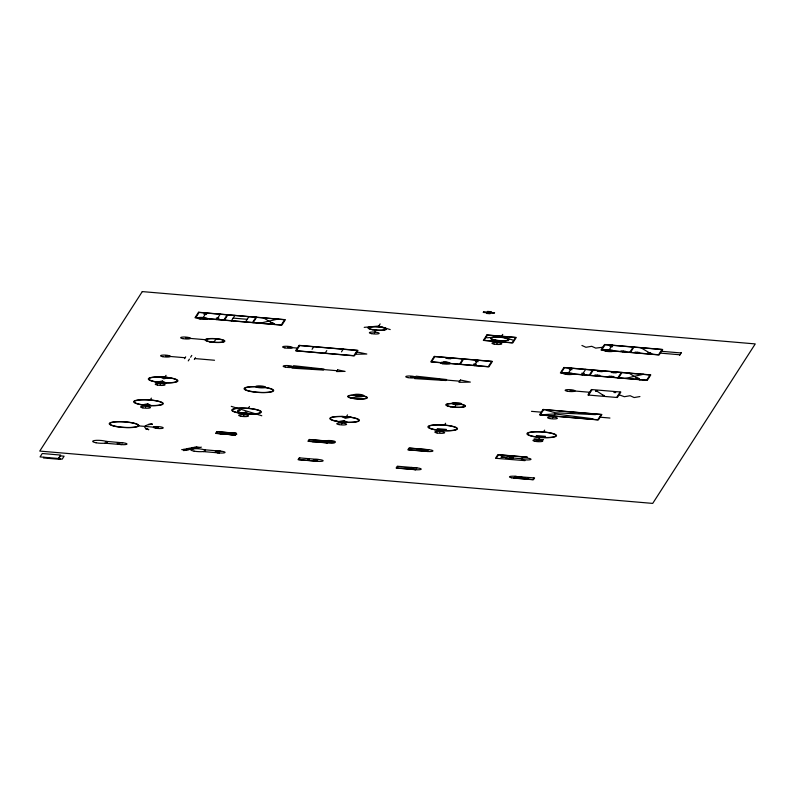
<?xml version="1.0" encoding="UTF-8"?>
<svg xmlns="http://www.w3.org/2000/svg" width="795" height="795" viewBox="0 0 795 795"><rect width="100%" height="100%" fill="white"/><g stroke="black" fill="none" stroke-linecap="round" stroke-linejoin="round"><path stroke-width="1.19" d="M43.894 457.254L43.457 457.94L60.132 459.361L60.569 458.675L40.058 456.916L42.254 453.508L60.639 455.068L58.442 458.486M145.535 407.239L146.697 405.42M150.215 399.945L151.388 398.126M160.173 384.452L161.345 382.634M164.863 377.158L166.036 375.339M202.655 318.378L206.173 312.912L206.541 314.472L203.927 314.254L206.173 312.912M184.52 358.654L185.692 356.826M188.256 360.89L189.429 359.072M190.601 357.243L191.774 355.425M216.737 319.58L218.973 318.239L216.369 318.01L216.737 319.58L220.255 314.114M194.328 359.489L195.5 357.661M223.723 320.176L227.231 314.711M224.409 320.236L227.917 314.76M213.825 342.347L216.17 338.7M231.395 320.832L234.903 315.357M245.466 322.035L248.984 316.559M252.452 322.631L255.97 317.155M253.138 322.691L256.656 317.215M238.023 411.79L240.259 410.449L237.645 410.22L238.023 411.79L239.414 409.624M243.608 415.606L244.78 413.788M248.288 408.322L249.461 406.493M312.067 349.343L313.826 346.61M325.016 353.338L326.775 350.605M341.492 351.857L343.241 349.124M374.286 333.026L376.115 330.183M364.209 327.361L378.768 326.049L380.149 323.913M299.824 458.039L298.811 459.609L317.742 461.219M308.072 460.166L309.195 459.49L307.894 459.381L308.072 460.166L309.026 458.685M341.681 423.983L342.933 422.036M346.282 416.819L347.544 414.871M445.458 363.136L446.045 362.222M448.38 358.575L448.966 357.671M459.48 364.339L462.998 358.863M460.166 364.388L463.684 358.923M397.897 466.407L396.884 467.977L415.815 469.597M417.832 450.358L418.607 449.155L419.661 449.423M474.188 365.591L476.434 364.249L473.82 364.021L474.188 365.591L477.706 360.125L478.073 361.685L475.46 361.467L477.706 360.125M454.8 406.692L456.439 404.138L458.029 404.615L454.422 404.387L456.439 404.138M439.754 432.351L440.927 430.532L446.472 429.439L437.28 428.654L440.927 430.532M444.445 425.057L445.617 423.238M496.875 343.49L498.713 340.648M486.808 337.825L501.367 336.514L502.738 334.377M496.289 458.198L498.465 454.8L527.204 457.254M568.047 373.6L571.565 368.135L571.933 369.705L569.319 369.476L571.565 368.135M538.781 439.247L539.954 437.419L545.499 436.336L536.307 435.551L539.954 437.419M543.472 431.953L544.645 430.135M552.475 417.941L555.059 413.927L592.871 418.756M582.129 374.803L584.375 373.461L581.761 373.233L582.129 374.803L585.647 369.337M589.115 375.399L592.633 369.933M589.801 375.459L593.318 369.993M608.682 350.635L612.19 345.159L612.567 346.729L609.954 346.511L612.19 345.159M596.787 376.055L597.373 375.141M599.718 371.494L600.305 370.589M533.823 478.014L532.819 479.584L513.888 477.964M588.678 394.936L592.037 389.719M622.763 351.827L623.24 351.082M610.868 377.257L611.454 376.343M613.79 372.696L614.376 371.792M629.739 352.423L633.257 346.958M630.435 352.483L633.943 347.017M617.854 377.854L621.362 372.388M618.54 377.913L622.048 372.438M636.845 353.03L637.322 352.284M616.731 397.331L620.08 392.114M679.655 355.246L681.414 352.513M419.591 449.533L417.286 449.354L418.607 449.155M597.462 391.001L595.614 390.892M602.501 395.334L604.399 395.512M278.041 319.043L259.816 323.257M643.433 374.266L625.208 378.48M152.213 424.152L148.436 424.46L152.213 424.152A22.171 4.273 3.7 0 0 148.695 429.618L145.694 428.734L148.695 429.618M183.635 450.626L201.393 447.148M639.935 396.566L634.132 397.55L630.127 395.721L624.323 396.715L619.096 394.787M352.841 397.5L362.222 396.635M602.769 347.236L595.733 348.121L591.728 346.302L585.925 347.286L581.92 345.457M220.046 433.782L231.474 432.828M312.375 441.662L323.803 440.718M400.571 468.424L411.999 467.48M544.287 414.612L555.059 413.927M355.464 354.252L366.813 354.023L356.935 351.976M595.525 414.632L555.755 412.834L546.94 410.478M521.291 458.705L513.322 458.029M291.974 368.135L323.406 370.063M414.573 378.599L445.995 380.527M486.868 312.793L490.475 313.101M633.178 347.087L605.124 344.692L601.775 349.909L629.829 352.304M633.863 347.147L661.917 349.542L658.558 354.749L630.514 352.364M661.51 351.291L681.126 352.97M227.151 314.83L199.108 312.445L195.749 317.652L223.802 320.047M227.837 314.89L255.891 317.284M256.576 317.344L284.62 319.739L281.271 324.956L253.227 322.561M660.337 353.119L679.954 354.789M620.965 350.893L625.506 351.281M635.046 352.096L639.587 352.483M233.144 318.099L247.225 319.302M224.488 320.107L252.542 322.502M462.909 358.992L434.865 356.597L431.516 361.814L459.56 364.209M463.594 359.052L491.648 361.447L488.299 366.654L460.245 364.269M592.543 370.063L564.5 367.668L561.141 372.875L589.194 375.27M593.229 370.112L621.283 372.507M621.968 372.567L650.022 374.962L646.663 380.179L618.619 377.784M445.935 358.366L450.835 358.793M597.264 371.285L602.163 371.702M611.345 372.487L616.244 372.905M185.583 338.014L205.189 339.684M287.552 347.256L297.35 348.091M443.59 362.013L448.489 362.431M594.918 374.932L599.818 375.349M609 376.134L613.899 376.552M589.88 375.329L617.934 377.724M165.499 356.061L185.106 357.74M194.914 358.575L214.531 360.254M288.088 366.525L337.13 370.718M410.687 376.989L459.719 381.183M570.055 390.593L589.671 392.273M531.477 411.343L541.286 412.178M600.136 417.196L609.944 418.041M527.284 457.125L497.859 454.621L495.514 458.268L525.028 460.643M236.373 433.255L216.767 431.576L215.594 433.394L235.201 435.074M328.713 441.136L309.096 439.466L307.923 441.285L327.54 442.964M428.624 449.672L409.008 447.992L407.835 449.821L427.452 451.49M236.294 433.374L217.363 431.765L216.359 433.335L235.29 434.945M328.623 441.265L309.702 439.645L308.689 441.215L327.62 442.835M428.545 449.801L409.614 448.181L408.61 449.751L427.531 451.361M138.718 425.882L158.334 427.561M106.093 441.364L122.678 442.785M204.176 449.741L220.752 451.153M318.835 459.53L299.218 457.85L298.046 459.679L317.662 461.348M416.908 467.897L397.291 466.228L396.119 468.046L415.735 469.716M514.902 476.394L534.598 477.944L533.425 479.763L513.808 478.093M104.92 443.193L121.506 444.604M203.003 451.56L219.579 452.981M446.631 379.543L416.123 376.184M324.042 369.079L293.524 365.72M196.216 446.73L199.774 447.466M194.606 447.048L198.164 447.784M192.986 447.356L196.544 448.102M191.376 447.674L194.934 448.41M189.767 447.992L193.324 448.728M188.147 448.31L191.704 449.046M186.537 448.628L190.094 449.364M184.917 448.946L188.475 449.682M183.307 449.264L186.865 450M181.687 449.572L185.245 450.308M261.803 415.755L231.266 406.354M519.88 476.692L528.973 479.385M501.367 336.514L512.815 340.041M378.768 326.049L390.216 329.577M651.87 354.312L647.965 352.722L650.439 352.702L651.87 354.312L640.671 347.594M639.915 379.732L636.01 378.142L638.484 378.122L639.915 379.732L628.716 373.014M274.523 324.509L270.618 322.919L273.092 322.899L274.523 324.509L263.324 317.791M613.899 392.541L615.757 392.571M596.538 390.892L603.445 395.433M142.285 291.596L39.75 451.083L652.715 503.404L755.25 343.917L142.285 291.596M60.43 455.873L58.512 458.864L62.189 459.182L64.107 456.191L60.43 455.873M198.502 312.256L194.984 317.722L281.877 325.135L285.395 319.67L198.502 312.256M229.517 433.295L229.109 433.941L232.299 433.871L229.517 433.295M299.109 345.358L295.601 350.824L354.441 355.852L357.959 350.376L299.109 345.358M299.715 345.547L296.366 350.754L353.835 355.663L357.194 350.446L299.715 345.547M337.676 369.864L336.573 371.573L345.09 371.394L337.676 369.864M321.806 441.175L321.399 441.811L324.589 441.752L321.806 441.175M434.259 356.408L430.741 361.884L488.905 366.843L492.413 361.377L434.259 356.408M483.628 311.789L483.211 312.435L494.182 313.369L494.589 312.723L483.628 311.789M487.742 311.421L486.451 313.429L490.068 313.737L491.36 311.729L487.742 311.421M486.858 334.943L483.34 340.409L512.765 342.923L516.283 337.458L486.858 334.943M487.464 335.132L484.105 340.34L512.159 342.734L515.508 337.527L487.464 335.132M460.454 380.04L458.983 382.316L470.342 382.087L460.454 380.04M501.506 456.598L500.989 457.403L504.984 457.314L501.506 456.598M563.894 367.479L560.376 372.944L647.269 380.368L650.787 374.892L563.894 367.479M543.045 409.445L539.527 414.911L598.377 419.929L601.894 414.463L543.045 409.445M543.651 409.624L540.302 414.841L597.77 419.75L601.119 414.533L543.651 409.624M604.528 344.503L601.01 349.979L659.164 354.938L662.682 349.472L604.528 344.503M591.43 389.54L587.912 395.006L617.337 397.52L620.845 392.044L591.43 389.54M595.604 390.782L597.492 390.971L595.624 390.772M169.385 377.685L163.83 378.768L160.183 376.9L169.385 377.685M162.379 381.024L156.834 382.107L166.026 382.892L162.379 381.024M147.731 403.81L142.186 404.894L151.378 405.679L147.731 403.81M245.814 412.178L240.259 413.271L249.461 414.056L245.814 412.178M350.883 417.206L345.338 418.299L341.691 416.421L350.883 417.206M343.887 420.555L338.332 421.638L347.534 422.423L343.887 420.555M543.382 439.635L537.827 440.728L534.18 438.85L543.382 439.635M512.248 456.39L509.645 456.896L507.935 456.022L512.248 456.39M209.661 341.8A9.898 1.908 3.7 0 0 224.866 341.234A9.898 1.908 3.7 0 0 210.476 338.541A9.898 1.908 3.7 0 0 209.661 341.8M210.039 341.711A9.202 1.769 3.7 0 0 224.18 341.184A9.202 1.769 3.7 0 0 210.794 338.68A9.202 1.769 3.7 0 0 210.039 341.711M450.646 406.623A9.202 1.769 3.7 0 0 464.787 406.096A9.202 1.769 3.7 0 0 451.401 403.602A9.202 1.769 3.7 0 0 450.646 406.623M450.268 406.712A9.898 1.908 3.7 0 0 465.472 406.146A9.898 1.908 3.7 0 0 451.083 403.463A9.898 1.908 3.7 0 0 450.268 406.712M352.563 398.255A9.202 1.769 3.7 0 0 366.704 397.729A9.202 1.769 3.7 0 0 353.318 395.224A9.202 1.769 3.7 0 0 352.563 398.255M352.195 398.345A9.898 1.908 3.7 0 0 367.399 397.778A9.898 1.908 3.7 0 0 353.01 395.085A9.898 1.908 3.7 0 0 352.195 398.345M250.862 391.518A14.847 2.862 3.7 0 0 273.669 390.663A14.847 2.862 3.7 0 0 252.085 386.638A14.847 2.862 3.7 0 0 250.862 391.518M251.24 391.428A14.151 2.723 3.7 0 0 272.983 390.613A14.151 2.723 3.7 0 0 252.403 386.777A14.151 2.723 3.7 0 0 251.24 391.428M200.002 319.014A4.919 0.944 3.7 0 0 207.565 318.725A4.919 0.944 3.7 0 0 200.4 317.394A4.919 0.944 3.7 0 0 200.002 319.014M371.633 333.661A4.919 0.944 3.7 0 0 379.195 333.373A4.919 0.944 3.7 0 0 372.03 332.042A4.919 0.944 3.7 0 0 371.633 333.661M494.222 344.126A4.919 0.944 3.7 0 0 501.784 343.838A4.919 0.944 3.7 0 0 494.629 342.506A4.919 0.944 3.7 0 0 494.222 344.126M606.019 351.261A4.919 0.944 3.7 0 0 613.591 350.983A4.919 0.944 3.7 0 0 606.426 349.641A4.919 0.944 3.7 0 0 606.019 351.261M565.394 374.236A4.919 0.944 3.7 0 0 572.957 373.948A4.919 0.944 3.7 0 0 565.792 372.616A4.919 0.944 3.7 0 0 565.394 374.236M442.795 363.772A4.919 0.944 3.7 0 0 450.358 363.484A4.919 0.944 3.7 0 0 443.203 362.152A4.919 0.944 3.7 0 0 442.795 363.772M182.92 338.65A4.919 0.944 3.7 0 0 190.482 338.362A4.919 0.944 3.7 0 0 183.327 337.03A4.919 0.944 3.7 0 0 182.92 338.65M284.888 347.892A4.919 0.944 3.7 0 0 292.451 347.604A4.919 0.944 3.7 0 0 285.296 346.272A4.919 0.944 3.7 0 0 284.888 347.892M567.401 391.229A4.919 0.944 3.7 0 0 574.964 390.951A4.919 0.944 3.7 0 0 567.799 389.61A4.919 0.944 3.7 0 0 567.401 391.229M408.024 377.625A4.919 0.944 3.7 0 0 415.586 377.347A4.919 0.944 3.7 0 0 408.431 376.005A4.919 0.944 3.7 0 0 408.024 377.625M285.435 367.161A4.919 0.944 3.7 0 0 292.997 366.883A4.919 0.944 3.7 0 0 285.832 365.541A4.919 0.944 3.7 0 0 285.435 367.161M162.836 356.697A4.919 0.944 3.7 0 0 170.398 356.418A4.919 0.944 3.7 0 0 163.243 355.077A4.919 0.944 3.7 0 0 162.836 356.697M549.822 418.567A4.919 0.944 3.7 0 0 557.384 418.289A4.919 0.944 3.7 0 0 550.229 416.958A4.919 0.944 3.7 0 0 549.822 418.567M454.124 404.248A4.919 0.944 3.7 0 0 461.686 403.969A4.919 0.944 3.7 0 0 454.531 402.638A4.919 0.944 3.7 0 0 454.124 404.248M356.051 395.88A4.919 0.944 3.7 0 0 363.613 395.592A4.919 0.944 3.7 0 0 356.448 394.26A4.919 0.944 3.7 0 0 356.051 395.88M257.978 387.513A4.919 0.944 3.7 0 0 265.54 387.225A4.919 0.944 3.7 0 0 258.375 385.893A4.919 0.944 3.7 0 0 257.978 387.513M157.519 385.088A4.919 0.944 3.7 0 0 165.082 384.8A4.919 0.944 3.7 0 0 157.927 383.468A4.919 0.944 3.7 0 0 157.519 385.088M535.174 441.354A4.919 0.944 3.7 0 0 542.737 441.076A4.919 0.944 3.7 0 0 535.582 439.744A4.919 0.944 3.7 0 0 535.174 441.354M437.101 432.987A4.919 0.944 3.7 0 0 444.663 432.699A4.919 0.944 3.7 0 0 437.508 431.367A4.919 0.944 3.7 0 0 437.101 432.987M339.028 424.619A4.919 0.944 3.7 0 0 346.59 424.331A4.919 0.944 3.7 0 0 339.425 423A4.919 0.944 3.7 0 0 339.028 424.619M240.945 416.242A4.919 0.944 3.7 0 0 248.517 415.964A4.919 0.944 3.7 0 0 241.352 414.622A4.919 0.944 3.7 0 0 240.945 416.242M142.871 407.875A4.919 0.944 3.7 0 0 150.434 407.587A4.919 0.944 3.7 0 0 143.279 406.255A4.919 0.944 3.7 0 0 142.871 407.875M523.458 459.59A4.919 0.944 3.7 0 0 531.02 459.301A4.919 0.944 3.7 0 0 523.865 457.97A4.919 0.944 3.7 0 0 523.458 459.59M425.385 451.212A4.919 0.944 3.7 0 0 432.947 450.934A4.919 0.944 3.7 0 0 425.782 449.592A4.919 0.944 3.7 0 0 425.385 451.212M327.311 442.845A4.919 0.944 3.7 0 0 334.874 442.557A4.919 0.944 3.7 0 0 327.709 441.225A4.919 0.944 3.7 0 0 327.311 442.845M229.228 434.467A4.919 0.944 3.7 0 0 236.791 434.189A4.919 0.944 3.7 0 0 229.636 432.858A4.919 0.944 3.7 0 0 229.228 434.467M327.759 442.139A4.919 0.944 3.7 0 0 335.321 441.851A4.919 0.944 3.7 0 0 328.166 440.519A4.919 0.944 3.7 0 0 327.759 442.139M155.671 428.197A4.919 0.944 3.7 0 0 163.243 427.909A4.919 0.944 3.7 0 0 156.078 426.577A4.919 0.944 3.7 0 0 155.671 428.197M511.742 477.815A4.919 0.944 3.7 0 0 519.304 477.527A4.919 0.944 3.7 0 0 512.139 476.195A4.919 0.944 3.7 0 0 511.742 477.815M413.668 469.438A4.919 0.944 3.7 0 0 421.231 469.159A4.919 0.944 3.7 0 0 414.066 467.828A4.919 0.944 3.7 0 0 413.668 469.438M315.585 461.07A4.919 0.944 3.7 0 0 323.148 460.792A4.919 0.944 3.7 0 0 315.993 459.45A4.919 0.944 3.7 0 0 315.585 461.07M217.512 452.703A4.919 0.944 3.7 0 0 225.074 452.415A4.919 0.944 3.7 0 0 217.919 451.083A4.919 0.944 3.7 0 0 217.512 452.703M119.439 444.326A4.919 0.944 3.7 0 0 127.001 444.047A4.919 0.944 3.7 0 0 119.846 442.716A4.919 0.944 3.7 0 0 119.439 444.326M495.176 340.041A8.586 1.65 3.7 0 0 508.373 339.545A8.586 1.65 3.7 0 0 495.881 337.219A8.586 1.65 3.7 0 0 495.176 340.041M494.808 340.131A9.282 1.789 3.7 0 0 509.058 339.594A9.282 1.789 3.7 0 0 495.563 337.08A9.282 1.789 3.7 0 0 494.808 340.131M372.587 329.577A8.586 1.65 3.7 0 0 385.774 329.08A8.586 1.65 3.7 0 0 373.292 326.755A8.586 1.65 3.7 0 0 372.587 329.577M372.209 329.667A9.282 1.789 3.7 0 0 386.469 329.13A9.282 1.789 3.7 0 0 372.974 326.616A9.282 1.789 3.7 0 0 372.209 329.667M155.095 381.809A14.847 2.862 3.7 0 0 177.911 380.954A14.847 2.862 3.7 0 0 156.317 376.929A14.847 2.862 3.7 0 0 155.095 381.809M155.472 381.719A14.151 2.723 3.7 0 0 177.215 380.904A14.151 2.723 3.7 0 0 156.635 377.069A14.151 2.723 3.7 0 0 155.472 381.719M533.703 436.594A14.847 2.862 3.7 0 0 556.51 435.74A14.847 2.862 3.7 0 0 534.926 431.715A14.847 2.862 3.7 0 0 533.703 436.594M534.081 436.505A14.151 2.723 3.7 0 0 555.824 435.7A14.151 2.723 3.7 0 0 535.234 431.854A14.151 2.723 3.7 0 0 534.081 436.505M434.676 429.707A14.847 2.862 3.7 0 0 457.483 428.853A14.847 2.862 3.7 0 0 435.899 424.828A14.847 2.862 3.7 0 0 434.676 429.707M435.054 429.618A14.151 2.723 3.7 0 0 456.797 428.803A14.151 2.723 3.7 0 0 436.216 424.967A14.151 2.723 3.7 0 0 435.054 429.618M336.971 421.251A14.151 2.723 3.7 0 0 358.714 420.436A14.151 2.723 3.7 0 0 338.133 416.59A14.151 2.723 3.7 0 0 336.971 421.251M336.603 421.34A14.847 2.862 3.7 0 0 359.41 420.485A14.847 2.862 3.7 0 0 337.815 416.461A14.847 2.862 3.7 0 0 336.603 421.34M238.53 412.963A14.847 2.862 3.7 0 0 261.336 412.108A14.847 2.862 3.7 0 0 239.742 408.083A14.847 2.862 3.7 0 0 238.53 412.963M238.898 412.873A14.151 2.723 3.7 0 0 260.641 412.058A14.151 2.723 3.7 0 0 240.06 408.223A14.151 2.723 3.7 0 0 238.898 412.873M140.447 404.595A14.847 2.862 3.7 0 0 163.263 403.741A14.847 2.862 3.7 0 0 141.669 399.716A14.847 2.862 3.7 0 0 140.447 404.595M140.824 404.506A14.151 2.723 3.7 0 0 162.568 403.691A14.151 2.723 3.7 0 0 141.987 399.855A14.151 2.723 3.7 0 0 140.824 404.506M506.882 458.218A4.214 0.815 3.7 0 0 513.351 457.97A4.214 0.815 3.7 0 0 507.23 456.827A4.214 0.815 3.7 0 0 506.882 458.218M116 426.537A14.847 2.862 3.7 0 0 138.807 425.683A14.847 2.862 3.7 0 0 117.213 421.658A14.847 2.862 3.7 0 0 116 426.537M116.368 426.448A14.151 2.723 3.7 0 0 138.111 425.633A14.151 2.723 3.7 0 0 117.531 421.797A14.151 2.723 3.7 0 0 116.368 426.448M194.099 451.143A7.423 1.431 3.7 0 0 205.498 450.715A7.423 1.431 3.7 0 0 194.705 448.698A7.423 1.431 3.7 0 0 194.099 451.143M96.026 442.765A7.423 1.431 3.7 0 0 107.424 442.338A7.423 1.431 3.7 0 0 96.632 440.331A7.423 1.431 3.7 0 0 96.026 442.765"/></g></svg>
